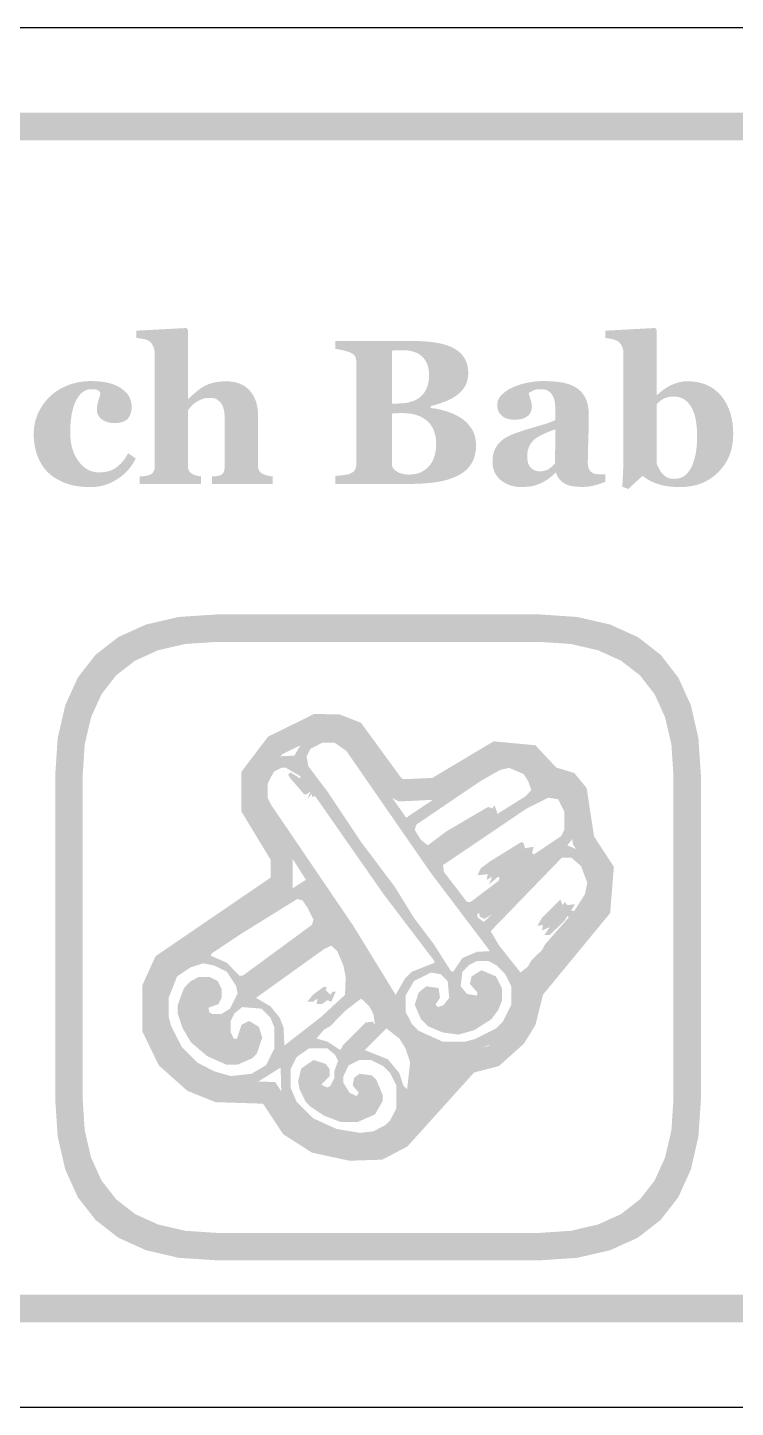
# Model space of a CAD drawing. Header units: millimetres. Extents: x 6 to 594, y 82 to 394.
# Drawn here: x 43.3 to 53.6, y 159.76 to 179.84 of the extents above; entities that cross this region are included whole.
import ezdxf

# ---------------------------------------------------------------- set-up
doc = ezdxf.new("R2010")
doc.units = ezdxf.units.MM
doc.layers.add('CUT', color=1, linetype='Continuous')
doc.layers.add('RASTER', color=7, linetype='Continuous')

msp = doc.modelspace()

# ---------------------------------------------------------------- hatches: boundary and pattern name
at = {"layer": 'RASTER'}
h = msp.add_hatch(color=7, dxfattribs=at)
h.paths.add_polyline_path([(7.2, 176.4), (7.234, 176.916), (7.337, 177.363), (7.509, 177.741), (7.75, 178.05), (8.059, 178.291), (8.438, 178.463), (8.884, 178.566), (9.4, 178.6), (66.6, 178.6), (67.116, 178.566), (67.563, 178.463), (67.941, 178.291), (68.25, 178.05), (68.491, 177.741), (68.663, 177.363), (68.766, 176.916), (68.8, 176.4), (68.8, 163.2), (68.766, 162.684), (68.663, 162.238), (68.491, 161.859), (68.25, 161.55), (67.941, 161.309), (67.563, 161.138), (67.116, 161.034), (66.6, 161), (9.4, 161), (8.884, 161.034), (8.438, 161.138), (8.059, 161.309), (7.75, 161.55), (7.509, 161.859), (7.337, 162.238), (7.234, 162.684), (7.2, 163.2)])
h.paths.add_polyline_path([(7.6, 176.4), (7.6, 163.2), (7.628, 162.778), (7.712, 162.413), (7.853, 162.103), (8.05, 161.85), (8.303, 161.653), (8.612, 161.513), (8.978, 161.428), (9.4, 161.4), (66.6, 161.4), (67.022, 161.428), (67.387, 161.513), (67.697, 161.653), (67.95, 161.85), (68.147, 162.103), (68.288, 162.413), (68.372, 162.778), (68.4, 163.2), (68.4, 176.4), (68.372, 176.822), (68.288, 177.188), (68.147, 177.497), (67.95, 177.75), (67.697, 177.947), (67.387, 178.088), (67.022, 178.172), (66.6, 178.2), (9.4, 178.2), (8.978, 178.172), (8.612, 178.088), (8.303, 177.947), (8.05, 177.75), (7.853, 177.497), (7.712, 177.188), (7.628, 176.822), (7.6, 176.4)])
for points in [[(46.867, 173.2), (45.985, 173.2), (45.985, 173.307), (45.992, 173.308), (46, 173.308), (46.008, 173.309), (46.017, 173.31), (46.025, 173.311), (46.035, 173.312), (46.044, 173.313), (46.054, 173.314), (46.063, 173.315), (46.072, 173.317), (46.08, 173.318), (46.088, 173.32), (46.095, 173.322), (46.102, 173.324), (46.107, 173.326), (46.112, 173.329), (46.12, 173.333), (46.127, 173.338), (46.133, 173.343), (46.138, 173.349), (46.144, 173.355), (46.148, 173.361), (46.152, 173.368), (46.156, 173.376), (46.158, 173.384), (46.161, 173.393), (46.163, 173.403), (46.165, 173.414), (46.166, 173.426), (46.167, 173.438), (46.168, 173.452), (46.168, 173.467), (46.168, 174.152), (46.167, 174.189), (46.164, 174.223), (46.16, 174.255), (46.154, 174.284), (46.146, 174.311), (46.136, 174.336), (46.125, 174.358), (46.112, 174.378), (46.097, 174.395), (46.08, 174.41), (46.063, 174.423), (46.043, 174.434), (46.022, 174.442), (46, 174.448), (45.976, 174.451), (45.951, 174.452), (45.937, 174.452), (45.922, 174.451), (45.908, 174.45), (45.895, 174.448), (45.881, 174.446), (45.868, 174.443), (45.855, 174.439), (45.842, 174.435), (45.829, 174.43), (45.817, 174.425), (45.804, 174.419), (45.792, 174.413), (45.78, 174.407), (45.767, 174.399), (45.755, 174.392), (45.743, 174.384), (45.733, 174.376), (45.723, 174.369), (45.714, 174.361), (45.705, 174.354), (45.697, 174.346), (45.689, 174.339), (45.682, 174.331), (45.675, 174.324), (45.669, 174.316), (45.663, 174.309), (45.657, 174.301), (45.651, 174.295), (45.646, 174.288), (45.641, 174.282), (45.636, 174.275), (45.632, 174.269), (45.632, 173.483), (45.632, 173.47), (45.633, 173.457), (45.634, 173.445), (45.635, 173.434), (45.637, 173.424), (45.639, 173.414), (45.642, 173.405), (45.645, 173.397), (45.649, 173.389), (45.653, 173.382), (45.658, 173.375), (45.664, 173.368), (45.671, 173.362), (45.678, 173.356), (45.686, 173.35), (45.695, 173.345), (45.701, 173.342), (45.707, 173.339), (45.713, 173.336), (45.72, 173.333), (45.728, 173.33), (45.736, 173.327), (45.744, 173.324), (45.753, 173.322), (45.762, 173.319), (45.77, 173.317), (45.779, 173.315), (45.788, 173.313), (45.797, 173.311), (45.805, 173.309), (45.814, 173.308), (45.822, 173.307), (45.822, 173.2), (44.932, 173.2), (44.932, 173.307), (44.941, 173.308), (44.951, 173.308), (44.96, 173.309), (44.969, 173.31), (44.978, 173.311), (44.988, 173.312), (44.997, 173.313), (45.006, 173.314), (45.014, 173.315), (45.023, 173.317), (45.031, 173.318), (45.039, 173.32), (45.047, 173.322), (45.055, 173.324), (45.062, 173.326), (45.069, 173.329), (45.081, 173.334), (45.091, 173.339), (45.1, 173.344), (45.109, 173.35), (45.116, 173.357), (45.123, 173.364), (45.128, 173.371), (45.133, 173.379), (45.137, 173.388), (45.14, 173.397), (45.143, 173.407), (45.146, 173.418), (45.148, 173.429), (45.149, 173.441), (45.15, 173.453), (45.15, 173.467), (45.15, 175.1), (45.15, 175.112), (45.149, 175.124), (45.147, 175.136), (45.144, 175.148), (45.141, 175.161), (45.138, 175.174), (45.133, 175.186), (45.128, 175.2), (45.122, 175.212), (45.116, 175.224), (45.109, 175.235), (45.102, 175.246), (45.094, 175.255), (45.085, 175.264), (45.076, 175.272), (45.066, 175.279), (45.059, 175.283), (45.05, 175.288), (45.041, 175.292), (45.031, 175.296), (45.019, 175.299), (45.008, 175.303), (44.995, 175.306), (44.981, 175.309), (44.968, 175.311), (44.954, 175.314), (44.941, 175.316), (44.929, 175.318), (44.916, 175.319), (44.905, 175.321), (44.893, 175.322), (44.882, 175.323), (44.882, 175.429), (45.61, 175.468), (45.632, 175.444), (45.632, 174.436), (45.638, 174.436), (45.651, 174.449), (45.665, 174.461), (45.678, 174.472), (45.691, 174.484), (45.703, 174.495), (45.715, 174.506), (45.727, 174.516), (45.738, 174.526), (45.75, 174.536), (45.762, 174.547), (45.774, 174.557), (45.788, 174.567), (45.802, 174.577), (45.816, 174.587), (45.831, 174.597), (45.847, 174.608), (45.861, 174.616), (45.876, 174.625), (45.892, 174.633), (45.91, 174.64), (45.928, 174.648), (45.947, 174.655), (45.967, 174.661), (45.989, 174.668), (46.011, 174.674), (46.033, 174.679), (46.056, 174.683), (46.079, 174.686), (46.103, 174.689), (46.127, 174.691), (46.152, 174.692), (46.177, 174.693), (46.234, 174.691), (46.288, 174.684), (46.338, 174.674), (46.385, 174.659), (46.427, 174.639), (46.466, 174.616), (46.502, 174.588), (46.533, 174.556), (46.561, 174.521), (46.586, 174.483), (46.606, 174.442), (46.623, 174.399), (46.636, 174.352), (46.645, 174.303), (46.651, 174.252), (46.653, 174.198), (46.653, 173.48), (46.653, 173.467), (46.654, 173.454), (46.655, 173.442), (46.657, 173.431), (46.659, 173.421), (46.662, 173.411), (46.665, 173.402), (46.669, 173.393), (46.673, 173.386), (46.679, 173.378), (46.685, 173.371), (46.692, 173.364), (46.7, 173.358), (46.709, 173.352), (46.718, 173.347), (46.729, 173.342), (46.736, 173.339), (46.743, 173.336), (46.75, 173.334), (46.757, 173.331), (46.764, 173.329), (46.772, 173.326), (46.78, 173.324), (46.788, 173.322), (46.796, 173.319), (46.805, 173.317), (46.814, 173.315), (46.823, 173.314), (46.834, 173.312), (46.844, 173.31), (46.855, 173.308), (46.867, 173.307)], [(44.205, 173.153), (44.155, 173.154), (44.106, 173.157), (44.059, 173.161), (44.013, 173.168), (43.969, 173.176), (43.926, 173.186), (43.885, 173.199), (43.845, 173.212), (43.807, 173.228), (43.771, 173.245), (43.736, 173.263), (43.703, 173.283), (43.672, 173.303), (43.642, 173.326), (43.615, 173.349), (43.588, 173.374), (43.564, 173.401), (43.541, 173.429), (43.52, 173.458), (43.5, 173.488), (43.482, 173.519), (43.466, 173.552), (43.451, 173.585), (43.438, 173.62), (43.426, 173.656), (43.416, 173.693), (43.407, 173.73), (43.4, 173.769), (43.395, 173.808), (43.391, 173.848), (43.388, 173.888), (43.388, 173.929), (43.389, 173.967), (43.391, 174.005), (43.396, 174.042), (43.403, 174.078), (43.411, 174.114), (43.422, 174.15), (43.434, 174.185), (43.448, 174.22), (43.464, 174.253), (43.482, 174.286), (43.5, 174.318), (43.52, 174.349), (43.541, 174.378), (43.564, 174.407), (43.588, 174.435), (43.613, 174.461), (43.641, 174.487), (43.67, 174.512), (43.701, 174.535), (43.733, 174.557), (43.767, 174.578), (43.803, 174.597), (43.84, 174.615), (43.879, 174.632), (43.919, 174.647), (43.961, 174.66), (44.003, 174.671), (44.046, 174.68), (44.091, 174.687), (44.136, 174.692), (44.183, 174.695), (44.23, 174.696), (44.296, 174.694), (44.358, 174.689), (44.416, 174.681), (44.471, 174.67), (44.523, 174.656), (44.571, 174.638), (44.615, 174.618), (44.656, 174.594), (44.693, 174.567), (44.725, 174.538), (44.752, 174.507), (44.774, 174.474), (44.791, 174.439), (44.803, 174.401), (44.811, 174.361), (44.813, 174.319), (44.812, 174.293), (44.81, 174.269), (44.805, 174.246), (44.799, 174.224), (44.791, 174.203), (44.782, 174.184), (44.77, 174.166), (44.757, 174.149), (44.742, 174.134), (44.724, 174.121), (44.704, 174.11), (44.682, 174.101), (44.656, 174.094), (44.629, 174.089), (44.598, 174.086), (44.565, 174.085), (44.539, 174.086), (44.513, 174.088), (44.488, 174.092), (44.465, 174.098), (44.442, 174.105), (44.421, 174.114), (44.401, 174.125), (44.382, 174.138), (44.364, 174.151), (44.349, 174.166), (44.337, 174.182), (44.326, 174.198), (44.318, 174.216), (44.312, 174.235), (44.309, 174.254), (44.308, 174.275), (44.308, 174.293), (44.309, 174.311), (44.311, 174.329), (44.313, 174.347), (44.317, 174.364), (44.321, 174.382), (44.326, 174.4), (44.331, 174.417), (44.337, 174.434), (44.342, 174.45), (44.346, 174.465), (44.35, 174.479), (44.353, 174.492), (44.355, 174.504), (44.357, 174.515), (44.359, 174.524), (44.355, 174.531), (44.35, 174.537), (44.346, 174.542), (44.341, 174.547), (44.335, 174.552), (44.33, 174.557), (44.324, 174.561), (44.318, 174.565), (44.311, 174.568), (44.304, 174.571), (44.295, 174.573), (44.286, 174.575), (44.276, 174.576), (44.265, 174.578), (44.253, 174.578), (44.24, 174.578), (44.224, 174.578), (44.208, 174.576), (44.192, 174.574), (44.177, 174.571), (44.162, 174.566), (44.148, 174.561), (44.134, 174.555), (44.12, 174.548), (44.107, 174.539), (44.093, 174.529), (44.08, 174.518), (44.068, 174.505), (44.055, 174.491), (44.043, 174.475), (44.031, 174.458), (44.019, 174.439), (44.008, 174.42), (43.997, 174.4), (43.988, 174.377), (43.978, 174.354), (43.969, 174.328), (43.961, 174.301), (43.954, 174.273), (43.947, 174.243), (43.94, 174.211), (43.935, 174.178), (43.93, 174.144), (43.926, 174.107), (43.923, 174.07), (43.921, 174.03), (43.92, 173.99), (43.919, 173.947), (43.921, 173.883), (43.927, 173.823), (43.937, 173.766), (43.95, 173.712), (43.967, 173.661), (43.988, 173.613), (44.013, 173.568), (44.042, 173.527), (44.073, 173.489), (44.106, 173.457), (44.14, 173.429), (44.176, 173.407), (44.213, 173.389), (44.252, 173.377), (44.292, 173.369), (44.334, 173.367), (44.374, 173.368), (44.411, 173.372), (44.447, 173.377), (44.48, 173.385), (44.511, 173.395), (44.54, 173.408), (44.568, 173.423), (44.593, 173.44), (44.616, 173.459), (44.639, 173.48), (44.662, 173.502), (44.683, 173.527), (44.704, 173.554), (44.725, 173.582), (44.744, 173.613), (44.763, 173.645), (44.873, 173.569), (44.861, 173.547), (44.849, 173.525), (44.837, 173.504), (44.823, 173.484), (44.809, 173.463), (44.795, 173.444), (44.78, 173.425), (44.765, 173.406), (44.749, 173.388), (44.732, 173.37), (44.714, 173.353), (44.695, 173.336), (44.676, 173.32), (44.656, 173.304), (44.635, 173.289), (44.614, 173.275), (44.591, 173.26), (44.567, 173.247), (44.544, 173.234), (44.521, 173.222), (44.497, 173.211), (44.474, 173.201), (44.45, 173.192), (44.426, 173.184), (44.402, 173.177), (44.377, 173.17), (44.351, 173.165), (44.323, 173.161), (44.295, 173.157), (44.266, 173.155), (44.236, 173.154), (44.205, 173.153)]]:
    msp.add_hatch(color=7, dxfattribs=at).paths.add_polyline_path(points)
h = msp.add_hatch(color=7, dxfattribs=at)
h.paths.add_polyline_path([(53.57, 173.916), (53.566, 173.836), (53.556, 173.759), (53.539, 173.685), (53.515, 173.615), (53.485, 173.548), (53.447, 173.485), (53.403, 173.426), (53.352, 173.37), (53.296, 173.319), (53.236, 173.275), (53.173, 173.238), (53.106, 173.207), (53.035, 173.184), (52.96, 173.167), (52.882, 173.157), (52.801, 173.153), (52.769, 173.153), (52.739, 173.154), (52.709, 173.156), (52.681, 173.158), (52.654, 173.16), (52.628, 173.163), (52.603, 173.167), (52.579, 173.171), (52.556, 173.176), (52.534, 173.181), (52.513, 173.186), (52.493, 173.192), (52.474, 173.197), (52.455, 173.203), (52.438, 173.21), (52.421, 173.216), (52.405, 173.223), (52.389, 173.23), (52.375, 173.237), (52.361, 173.244), (52.348, 173.251), (52.336, 173.257), (52.324, 173.264), (52.314, 173.271), (52.304, 173.278), (52.295, 173.284), (52.286, 173.29), (52.278, 173.296), (52.27, 173.301), (52.263, 173.306), (52.256, 173.311), (52.25, 173.316), (52.041, 173.125), (51.954, 173.159), (51.956, 173.186), (51.958, 173.214), (51.959, 173.242), (51.961, 173.27), (51.962, 173.3), (51.964, 173.33), (51.965, 173.36), (51.967, 173.391), (51.968, 173.424), (51.969, 173.459), (51.97, 173.497), (51.97, 173.538), (51.971, 173.582), (51.971, 173.628), (51.972, 173.677), (51.972, 173.729), (51.972, 175.1), (51.971, 175.114), (51.97, 175.127), (51.968, 175.141), (51.966, 175.154), (51.963, 175.166), (51.959, 175.179), (51.954, 175.191), (51.949, 175.203), (51.943, 175.215), (51.937, 175.226), (51.93, 175.236), (51.922, 175.245), (51.915, 175.254), (51.906, 175.262), (51.897, 175.269), (51.888, 175.276), (51.881, 175.28), (51.873, 175.284), (51.864, 175.288), (51.854, 175.292), (51.843, 175.296), (51.832, 175.3), (51.82, 175.303), (51.807, 175.306), (51.794, 175.31), (51.781, 175.312), (51.768, 175.315), (51.755, 175.317), (51.743, 175.319), (51.731, 175.32), (51.719, 175.322), (51.708, 175.323), (51.708, 175.429), (52.432, 175.468), (52.454, 175.444), (52.454, 174.492), (52.462, 174.492), (52.489, 174.517), (52.516, 174.541), (52.543, 174.562), (52.571, 174.582), (52.598, 174.6), (52.626, 174.617), (52.654, 174.631), (52.682, 174.644), (52.71, 174.656), (52.739, 174.665), (52.767, 174.674), (52.795, 174.681), (52.823, 174.686), (52.851, 174.69), (52.88, 174.692), (52.908, 174.693), (52.983, 174.689), (53.053, 174.68), (53.12, 174.663), (53.183, 174.64), (53.241, 174.611), (53.296, 174.575), (53.346, 174.532), (53.393, 174.483), (53.434, 174.429), (53.47, 174.369), (53.501, 174.305), (53.526, 174.237), (53.545, 174.164), (53.559, 174.086), (53.567, 174.003), (53.57, 173.916)])
h.paths.add_polyline_path([(53.044, 173.899), (53.044, 173.926), (53.043, 173.954), (53.042, 173.981), (53.04, 174.008), (53.037, 174.035), (53.034, 174.061), (53.031, 174.087), (53.027, 174.113), (53.023, 174.139), (53.017, 174.163), (53.011, 174.187), (53.005, 174.211), (52.997, 174.233), (52.989, 174.255), (52.98, 174.276), (52.971, 174.296), (52.96, 174.315), (52.949, 174.333), (52.938, 174.351), (52.925, 174.367), (52.912, 174.382), (52.897, 174.397), (52.882, 174.41), (52.867, 174.422), (52.85, 174.434), (52.833, 174.443), (52.814, 174.451), (52.795, 174.458), (52.774, 174.463), (52.753, 174.467), (52.73, 174.469), (52.707, 174.47), (52.685, 174.47), (52.664, 174.468), (52.644, 174.466), (52.625, 174.463), (52.607, 174.459), (52.59, 174.454), (52.574, 174.448), (52.559, 174.441), (52.545, 174.433), (52.531, 174.424), (52.517, 174.415), (52.503, 174.404), (52.49, 174.393), (52.478, 174.381), (52.466, 174.368), (52.454, 174.354), (52.454, 173.502), (52.456, 173.494), (52.459, 173.486), (52.462, 173.477), (52.466, 173.468), (52.471, 173.458), (52.475, 173.448), (52.481, 173.436), (52.487, 173.425), (52.493, 173.413), (52.499, 173.402), (52.505, 173.392), (52.511, 173.383), (52.517, 173.374), (52.523, 173.365), (52.529, 173.358), (52.536, 173.351), (52.545, 173.342), (52.553, 173.333), (52.563, 173.325), (52.572, 173.317), (52.581, 173.31), (52.591, 173.304), (52.601, 173.298), (52.61, 173.293), (52.621, 173.288), (52.632, 173.284), (52.645, 173.281), (52.658, 173.278), (52.672, 173.276), (52.688, 173.274), (52.704, 173.274), (52.722, 173.273), (52.758, 173.276), (52.792, 173.283), (52.825, 173.296), (52.855, 173.314), (52.884, 173.337), (52.91, 173.365), (52.935, 173.398), (52.958, 173.437), (52.978, 173.48), (52.995, 173.527), (53.01, 173.578), (53.022, 173.634), (53.032, 173.694), (53.039, 173.758), (53.043, 173.826), (53.044, 173.899)])
h = msp.add_hatch(color=7, dxfattribs=at)
h.paths.add_polyline_path([(49.615, 174.154), (49.638, 174.137), (49.659, 174.119), (49.68, 174.101), (49.7, 174.081), (49.718, 174.06), (49.736, 174.038), (49.752, 174.016), (49.767, 173.992), (49.781, 173.967), (49.793, 173.941), (49.803, 173.914), (49.811, 173.886), (49.817, 173.857), (49.822, 173.826), (49.825, 173.795), (49.826, 173.763), (49.825, 173.724), (49.822, 173.686), (49.816, 173.651), (49.809, 173.617), (49.8, 173.584), (49.788, 173.553), (49.775, 173.523), (49.759, 173.495), (49.741, 173.469), (49.722, 173.443), (49.701, 173.42), (49.678, 173.398), (49.653, 173.377), (49.627, 173.357), (49.598, 173.34), (49.568, 173.323), (49.534, 173.307), (49.499, 173.292), (49.463, 173.278), (49.426, 173.266), (49.387, 173.254), (49.347, 173.244), (49.306, 173.235), (49.264, 173.228), (49.22, 173.221), (49.174, 173.216), (49.126, 173.211), (49.077, 173.207), (49.025, 173.204), (48.972, 173.202), (48.916, 173.2), (48.859, 173.2), (47.779, 173.2), (47.779, 173.314), (47.791, 173.315), (47.803, 173.317), (47.817, 173.318), (47.831, 173.32), (47.845, 173.321), (47.861, 173.323), (47.877, 173.325), (47.894, 173.327), (47.91, 173.33), (47.925, 173.332), (47.939, 173.334), (47.952, 173.337), (47.964, 173.34), (47.974, 173.342), (47.983, 173.345), (47.99, 173.348), (48.003, 173.354), (48.015, 173.36), (48.026, 173.366), (48.036, 173.373), (48.045, 173.381), (48.052, 173.389), (48.059, 173.397), (48.064, 173.406), (48.069, 173.415), (48.073, 173.425), (48.076, 173.436), (48.079, 173.447), (48.081, 173.459), (48.083, 173.472), (48.084, 173.485), (48.084, 173.499), (48.084, 174.964), (48.084, 174.977), (48.083, 174.989), (48.082, 175.001), (48.08, 175.012), (48.078, 175.023), (48.075, 175.033), (48.072, 175.042), (48.068, 175.052), (48.063, 175.06), (48.057, 175.069), (48.049, 175.077), (48.04, 175.085), (48.03, 175.092), (48.018, 175.099), (48.005, 175.106), (47.99, 175.113), (47.979, 175.118), (47.967, 175.122), (47.954, 175.126), (47.941, 175.13), (47.928, 175.134), (47.914, 175.138), (47.9, 175.141), (47.885, 175.145), (47.87, 175.148), (47.856, 175.15), (47.842, 175.153), (47.828, 175.156), (47.815, 175.158), (47.803, 175.16), (47.791, 175.162), (47.779, 175.164), (47.779, 175.279), (48.909, 175.279), (49.012, 175.277), (49.107, 175.271), (49.195, 175.262), (49.276, 175.249), (49.349, 175.233), (49.415, 175.213), (49.473, 175.189), (49.524, 175.161), (49.568, 175.13), (49.607, 175.096), (49.639, 175.058), (49.666, 175.016), (49.686, 174.971), (49.701, 174.923), (49.71, 174.871), (49.713, 174.816), (49.712, 174.79), (49.71, 174.765), (49.707, 174.74), (49.702, 174.717), (49.696, 174.694), (49.689, 174.672), (49.68, 174.651), (49.67, 174.63), (49.659, 174.611), (49.647, 174.592), (49.633, 174.574), (49.619, 174.556), (49.603, 174.539), (49.586, 174.523), (49.568, 174.507), (49.549, 174.492), (49.53, 174.479), (49.511, 174.466), (49.491, 174.453), (49.47, 174.441), (49.448, 174.43), (49.426, 174.419), (49.402, 174.408), (49.377, 174.398), (49.352, 174.389), (49.327, 174.379), (49.301, 174.37), (49.274, 174.362), (49.247, 174.354), (49.22, 174.346), (49.192, 174.339), (49.164, 174.332), (49.164, 174.304), (49.192, 174.301), (49.221, 174.297), (49.251, 174.292), (49.28, 174.286), (49.31, 174.279), (49.34, 174.272), (49.37, 174.263), (49.401, 174.254), (49.431, 174.244), (49.46, 174.233), (49.489, 174.222), (49.516, 174.209), (49.542, 174.197), (49.567, 174.183), (49.592, 174.169), (49.615, 174.154)])
h.paths.add_polyline_path([(49.143, 174.779), (49.142, 174.821), (49.137, 174.861), (49.129, 174.898), (49.119, 174.933), (49.105, 174.965), (49.088, 174.996), (49.068, 175.023), (49.046, 175.049), (49.02, 175.071), (48.991, 175.091), (48.959, 175.108), (48.924, 175.121), (48.886, 175.132), (48.845, 175.139), (48.801, 175.144), (48.753, 175.145), (48.746, 175.145), (48.738, 175.145), (48.73, 175.145), (48.721, 175.145), (48.712, 175.144), (48.702, 175.144), (48.692, 175.144), (48.681, 175.143), (48.67, 175.143), (48.659, 175.142), (48.649, 175.142), (48.639, 175.141), (48.63, 175.141), (48.621, 175.14), (48.612, 175.14), (48.604, 175.139), (48.604, 174.369), (48.68, 174.369), (48.738, 174.371), (48.791, 174.376), (48.841, 174.384), (48.886, 174.397), (48.928, 174.412), (48.966, 174.431), (49, 174.454), (49.03, 174.48), (49.057, 174.508), (49.08, 174.54), (49.099, 174.574), (49.115, 174.61), (49.127, 174.648), (49.136, 174.69), (49.141, 174.733), (49.143, 174.779)])
h.paths.add_polyline_path([(49.246, 173.782), (49.244, 173.834), (49.238, 173.884), (49.227, 173.93), (49.213, 173.973), (49.195, 174.013), (49.173, 174.05), (49.147, 174.084), (49.117, 174.114), (49.083, 174.141), (49.045, 174.165), (49.004, 174.185), (48.96, 174.201), (48.912, 174.214), (48.86, 174.223), (48.805, 174.228), (48.746, 174.23), (48.739, 174.23), (48.731, 174.23), (48.723, 174.229), (48.714, 174.229), (48.704, 174.229), (48.694, 174.229), (48.683, 174.228), (48.672, 174.228), (48.661, 174.227), (48.651, 174.227), (48.641, 174.226), (48.632, 174.226), (48.624, 174.225), (48.617, 174.225), (48.61, 174.224), (48.604, 174.224), (48.604, 173.464), (48.608, 173.45), (48.614, 173.438), (48.622, 173.425), (48.631, 173.414), (48.642, 173.403), (48.655, 173.392), (48.67, 173.382), (48.686, 173.372), (48.704, 173.363), (48.722, 173.356), (48.742, 173.349), (48.762, 173.344), (48.784, 173.34), (48.806, 173.337), (48.829, 173.335), (48.853, 173.335), (48.896, 173.337), (48.936, 173.342), (48.975, 173.351), (49.011, 173.364), (49.045, 173.381), (49.078, 173.401), (49.108, 173.424), (49.136, 173.452), (49.162, 173.483), (49.184, 173.516), (49.203, 173.553), (49.218, 173.593), (49.23, 173.636), (49.239, 173.681), (49.244, 173.73), (49.246, 173.782)])
h = msp.add_hatch(color=7, dxfattribs=at)
h.paths.add_polyline_path([(51.709, 173.231), (51.693, 173.224), (51.676, 173.217), (51.658, 173.211), (51.639, 173.204), (51.62, 173.198), (51.6, 173.191), (51.579, 173.185), (51.557, 173.179), (51.535, 173.174), (51.513, 173.169), (51.49, 173.165), (51.467, 173.162), (51.443, 173.159), (51.42, 173.158), (51.395, 173.156), (51.371, 173.156), (51.328, 173.157), (51.287, 173.159), (51.249, 173.164), (51.215, 173.169), (51.183, 173.177), (51.154, 173.186), (51.129, 173.197), (51.106, 173.21), (51.086, 173.224), (51.067, 173.239), (51.05, 173.256), (51.035, 173.275), (51.021, 173.294), (51.009, 173.316), (50.999, 173.338), (50.99, 173.363), (50.981, 173.363), (50.969, 173.35), (50.957, 173.339), (50.945, 173.327), (50.933, 173.316), (50.921, 173.306), (50.909, 173.296), (50.897, 173.287), (50.885, 173.278), (50.874, 173.269), (50.862, 173.261), (50.85, 173.253), (50.838, 173.245), (50.825, 173.238), (50.813, 173.231), (50.8, 173.224), (50.787, 173.218), (50.769, 173.21), (50.753, 173.203), (50.736, 173.196), (50.719, 173.19), (50.703, 173.184), (50.686, 173.179), (50.67, 173.174), (50.654, 173.17), (50.637, 173.166), (50.619, 173.163), (50.599, 173.161), (50.578, 173.158), (50.555, 173.157), (50.53, 173.156), (50.504, 173.155), (50.476, 173.155), (50.434, 173.156), (50.394, 173.161), (50.356, 173.169), (50.319, 173.18), (50.283, 173.194), (50.249, 173.211), (50.217, 173.231), (50.186, 173.255), (50.158, 173.281), (50.133, 173.309), (50.113, 173.339), (50.096, 173.372), (50.083, 173.406), (50.073, 173.442), (50.068, 173.48), (50.066, 173.521), (50.066, 173.544), (50.068, 173.567), (50.07, 173.588), (50.073, 173.609), (50.076, 173.629), (50.081, 173.648), (50.086, 173.666), (50.092, 173.683), (50.099, 173.699), (50.107, 173.715), (50.115, 173.73), (50.124, 173.745), (50.134, 173.76), (50.144, 173.774), (50.155, 173.788), (50.167, 173.801), (50.178, 173.812), (50.19, 173.823), (50.202, 173.833), (50.214, 173.843), (50.227, 173.853), (50.241, 173.862), (50.255, 173.87), (50.269, 173.878), (50.283, 173.886), (50.298, 173.893), (50.314, 173.901), (50.329, 173.908), (50.345, 173.915), (50.362, 173.922), (50.378, 173.929), (50.396, 173.935), (50.429, 173.947), (50.465, 173.96), (50.502, 173.972), (50.541, 173.985), (50.581, 173.997), (50.623, 174.01), (50.667, 174.023), (50.712, 174.036), (50.757, 174.049), (50.798, 174.061), (50.836, 174.073), (50.872, 174.085), (50.904, 174.096), (50.933, 174.108), (50.959, 174.118), (50.981, 174.129), (50.981, 174.269), (50.981, 174.279), (50.981, 174.289), (50.981, 174.3), (50.98, 174.312), (50.979, 174.324), (50.978, 174.337), (50.977, 174.351), (50.976, 174.366), (50.974, 174.381), (50.972, 174.395), (50.969, 174.408), (50.966, 174.421), (50.963, 174.434), (50.959, 174.445), (50.955, 174.457), (50.951, 174.467), (50.945, 174.479), (50.939, 174.49), (50.932, 174.5), (50.924, 174.51), (50.916, 174.52), (50.907, 174.529), (50.897, 174.538), (50.886, 174.546), (50.875, 174.554), (50.863, 174.56), (50.849, 174.566), (50.835, 174.57), (50.82, 174.574), (50.805, 174.576), (50.788, 174.578), (50.771, 174.578), (50.755, 174.578), (50.74, 174.577), (50.725, 174.576), (50.711, 174.574), (50.698, 174.571), (50.686, 174.568), (50.674, 174.564), (50.663, 174.56), (50.652, 174.556), (50.642, 174.551), (50.633, 174.546), (50.624, 174.542), (50.615, 174.537), (50.607, 174.532), (50.6, 174.528), (50.593, 174.523), (50.595, 174.515), (50.596, 174.506), (50.599, 174.496), (50.602, 174.486), (50.605, 174.474), (50.609, 174.462), (50.613, 174.448), (50.618, 174.433), (50.623, 174.418), (50.627, 174.404), (50.631, 174.389), (50.634, 174.374), (50.636, 174.36), (50.637, 174.346), (50.638, 174.332), (50.639, 174.318), (50.638, 174.311), (50.638, 174.304), (50.637, 174.297), (50.635, 174.29), (50.634, 174.282), (50.631, 174.273), (50.629, 174.265), (50.625, 174.255), (50.622, 174.246), (50.618, 174.238), (50.614, 174.23), (50.609, 174.222), (50.604, 174.215), (50.599, 174.208), (50.593, 174.202), (50.587, 174.196), (50.579, 174.189), (50.57, 174.182), (50.561, 174.176), (50.552, 174.17), (50.542, 174.165), (50.532, 174.16), (50.522, 174.155), (50.512, 174.151), (50.501, 174.147), (50.488, 174.144), (50.474, 174.141), (50.459, 174.139), (50.442, 174.137), (50.424, 174.136), (50.405, 174.135), (50.384, 174.135), (50.354, 174.135), (50.326, 174.138), (50.3, 174.143), (50.276, 174.149), (50.253, 174.158), (50.233, 174.168), (50.214, 174.18), (50.198, 174.194), (50.183, 174.209), (50.17, 174.226), (50.159, 174.243), (50.151, 174.262), (50.144, 174.282), (50.139, 174.303), (50.136, 174.325), (50.135, 174.348), (50.136, 174.369), (50.139, 174.388), (50.144, 174.408), (50.151, 174.426), (50.16, 174.444), (50.171, 174.462), (50.185, 174.479), (50.2, 174.496), (50.217, 174.512), (50.234, 174.527), (50.253, 174.541), (50.272, 174.555), (50.293, 174.568), (50.314, 174.581), (50.336, 174.592), (50.359, 174.603), (50.382, 174.614), (50.407, 174.624), (50.432, 174.633), (50.458, 174.642), (50.485, 174.651), (50.513, 174.658), (50.542, 174.665), (50.571, 174.671), (50.601, 174.677), (50.63, 174.682), (50.659, 174.686), (50.687, 174.69), (50.715, 174.692), (50.742, 174.694), (50.768, 174.695), (50.794, 174.696), (50.829, 174.695), (50.864, 174.695), (50.897, 174.693), (50.93, 174.691), (50.962, 174.689), (50.994, 174.686), (51.025, 174.683), (51.055, 174.679), (51.084, 174.674), (51.113, 174.668), (51.14, 174.661), (51.167, 174.653), (51.194, 174.644), (51.219, 174.633), (51.244, 174.622), (51.269, 174.609), (51.291, 174.596), (51.312, 174.581), (51.331, 174.564), (51.35, 174.546), (51.367, 174.527), (51.384, 174.506), (51.399, 174.484), (51.413, 174.46), (51.425, 174.435), (51.436, 174.408), (51.445, 174.379), (51.453, 174.348), (51.459, 174.316), (51.463, 174.281), (51.465, 174.245), (51.466, 174.206), (51.466, 174.164), (51.466, 174.12), (51.465, 174.074), (51.465, 174.025), (51.464, 173.975), (51.463, 173.923), (51.461, 173.87), (51.46, 173.814), (51.458, 173.759), (51.457, 173.71), (51.456, 173.665), (51.455, 173.626), (51.454, 173.591), (51.454, 173.561), (51.453, 173.535), (51.453, 173.515), (51.453, 173.499), (51.454, 173.484), (51.456, 173.469), (51.458, 173.456), (51.461, 173.443), (51.464, 173.432), (51.468, 173.421), (51.473, 173.411), (51.478, 173.402), (51.484, 173.393), (51.491, 173.385), (51.498, 173.378), (51.506, 173.371), (51.515, 173.365), (51.524, 173.359), (51.534, 173.354), (51.54, 173.351), (51.548, 173.349), (51.556, 173.346), (51.566, 173.344), (51.576, 173.343), (51.587, 173.342), (51.599, 173.341), (51.612, 173.34), (51.625, 173.339), (51.638, 173.339), (51.651, 173.339), (51.663, 173.338), (51.675, 173.338), (51.687, 173.338), (51.698, 173.338), (51.709, 173.338)])
h.paths.add_polyline_path([(50.981, 173.994), (50.961, 173.987), (50.941, 173.98), (50.92, 173.972), (50.9, 173.964), (50.879, 173.956), (50.859, 173.948), (50.839, 173.939), (50.819, 173.93), (50.799, 173.921), (50.78, 173.912), (50.763, 173.903), (50.746, 173.893), (50.73, 173.884), (50.714, 173.874), (50.7, 173.865), (50.687, 173.855), (50.674, 173.844), (50.661, 173.833), (50.65, 173.821), (50.639, 173.808), (50.628, 173.795), (50.619, 173.78), (50.61, 173.766), (50.602, 173.75), (50.595, 173.734), (50.589, 173.717), (50.583, 173.699), (50.579, 173.681), (50.576, 173.662), (50.573, 173.642), (50.572, 173.621), (50.571, 173.6), (50.572, 173.572), (50.575, 173.547), (50.579, 173.523), (50.584, 173.501), (50.592, 173.482), (50.601, 173.464), (50.611, 173.448), (50.623, 173.434), (50.637, 173.422), (50.651, 173.412), (50.666, 173.403), (50.681, 173.396), (50.698, 173.39), (50.715, 173.386), (50.733, 173.384), (50.751, 173.383), (50.771, 173.384), (50.79, 173.385), (50.808, 173.388), (50.825, 173.391), (50.841, 173.396), (50.856, 173.402), (50.871, 173.408), (50.884, 173.416), (50.897, 173.425), (50.909, 173.434), (50.921, 173.443), (50.933, 173.453), (50.944, 173.463), (50.955, 173.474), (50.966, 173.486), (50.976, 173.497)])
h = msp.add_hatch(color=7, dxfattribs=at)
h.paths.add_polyline_path([(43.7, 168.95), (43.737, 169.501), (43.847, 169.978), (44.03, 170.382), (44.288, 170.713), (44.618, 170.97), (45.022, 171.153), (45.499, 171.263), (46.05, 171.3), (50.75, 171.3), (51.301, 171.263), (51.778, 171.153), (52.182, 170.97), (52.513, 170.713), (52.77, 170.382), (52.953, 169.978), (53.063, 169.501), (53.1, 168.95), (53.1, 164.25), (53.063, 163.699), (52.953, 163.222), (52.77, 162.818), (52.513, 162.488), (52.182, 162.23), (51.778, 162.047), (51.301, 161.937), (50.75, 161.9), (46.05, 161.9), (45.499, 161.937), (45.022, 162.047), (44.618, 162.23), (44.288, 162.488), (44.03, 162.818), (43.847, 163.222), (43.737, 163.699), (43.7, 164.25)])
h.paths.add_polyline_path([(44.1, 168.95), (44.1, 164.25), (44.13, 163.793), (44.222, 163.397), (44.374, 163.062), (44.588, 162.788), (44.862, 162.574), (45.197, 162.422), (45.593, 162.33), (46.05, 162.3), (50.75, 162.3), (51.207, 162.33), (51.603, 162.422), (51.938, 162.574), (52.213, 162.788), (52.426, 163.062), (52.578, 163.397), (52.67, 163.793), (52.7, 164.25), (52.7, 168.95), (52.67, 169.407), (52.578, 169.803), (52.426, 170.138), (52.213, 170.413), (51.938, 170.626), (51.603, 170.778), (51.207, 170.87), (50.75, 170.9), (46.05, 170.9), (45.593, 170.87), (45.197, 170.778), (44.862, 170.626), (44.587, 170.413), (44.374, 170.138), (44.222, 169.803), (44.13, 169.407), (44.1, 168.95)])
h = msp.add_hatch(color=7, dxfattribs=at)
h.paths.add_polyline_path([(47.472, 169.852), (47.841, 169.844), (48.152, 169.723), (48.736, 168.922), (48.775, 168.902), (49.191, 168.921), (50.082, 169.453), (50.69, 169.396), (50.993, 169.072), (51.256, 168.993), (51.436, 168.774), (51.544, 168.069), (51.833, 167.627), (51.778, 166.953), (50.801, 165.767), (50.69, 165.323), (50.524, 165.054), (50.16, 164.728), (49.797, 164.633), (48.826, 163.556), (48.46, 163.365), (47.982, 163.35), (47.439, 163.467), (47.018, 163.736), (46.726, 164.18), (46.035, 164.202), (45.624, 164.367), (45.208, 164.738), (44.971, 165.228), (44.971, 165.909), (45.161, 166.326), (46.839, 167.472), (46.839, 167.725), (46.41, 168.434), (46.41, 169.008), (46.797, 169.52)])
h.paths.add_polyline_path([(47.543, 169.53), (47.006, 169.266), (46.73, 168.901), (46.73, 168.524), (47.159, 167.814), (47.159, 167.303), (45.415, 166.112), (45.291, 165.839), (45.291, 165.302), (45.468, 164.935), (45.795, 164.643), (46.101, 164.52), (46.903, 164.495), (47.248, 163.969), (47.563, 163.768), (48.011, 163.671), (48.377, 163.683), (48.627, 163.813), (49.624, 164.919), (50.004, 165.018), (50.276, 165.262), (50.392, 165.448), (50.508, 165.915), (51.467, 167.079), (51.505, 167.543), (51.238, 167.952), (51.133, 168.639), (51.071, 168.715), (50.819, 168.79), (50.539, 169.089), (50.156, 169.125), (49.286, 168.606), (48.704, 168.578), (48.522, 168.672), (47.948, 169.458), (47.777, 169.525), (47.543, 169.53)])
h = msp.add_hatch(color=7, dxfattribs=at)
h.paths.add_polyline_path([(47.538, 169.594), (47.762, 169.604), (48.006, 169.48), (48.81, 168.342), (49.861, 169.045), (50.173, 169.202), (50.44, 169.202), (50.618, 169.112), (50.685, 169.045), (50.799, 168.824), (51.01, 168.8), (51.154, 168.71), (51.277, 168.466), (51.277, 168.164), (51.22, 168.02), (51.154, 167.94), (51.388, 167.839), (51.488, 167.739), (51.612, 167.428), (51.579, 167.193), (51.421, 166.915), (50.531, 165.864), (50.507, 165.62), (50.44, 165.419), (50.35, 165.275), (50.116, 165.074), (49.66, 164.893), (49.513, 164.706), (49.326, 164.525), (49.279, 164.438), (49.024, 164.19), (48.977, 164.103), (48.609, 163.735), (48.365, 163.611), (47.896, 163.611), (47.561, 163.711), (47.283, 163.869), (47.149, 164.003), (47.025, 164.214), (46.992, 164.314), (46.982, 164.706), (46.624, 164.481), (46.389, 164.415), (46.122, 164.448), (45.743, 164.605), (45.643, 164.672), (45.375, 164.974), (45.218, 165.318), (45.218, 165.486), (45.184, 165.553), (45.251, 165.921), (45.408, 166.199), (47.35, 167.438), (46.969, 168.04), (46.781, 168.288), (46.657, 168.533), (46.624, 168.767), (46.734, 169.058), (46.815, 169.145), (46.992, 169.236), (47.183, 169.246), (47.317, 169.48)])
h.paths.add_polyline_path([(47.595, 169.436), (47.417, 169.346), (47.36, 169.236), (47.384, 169.092), (47.672, 168.71), (48.154, 167.987), (48.643, 167.337), (48.924, 166.882), (49.212, 166.5), (49.459, 166.112), (49.493, 166.099), (49.627, 166.299), (49.838, 166.39), (50.029, 166.4), (49.158, 167.552), (47.939, 169.313), (47.762, 169.436)])
h.paths.add_polyline_path([(46.992, 169.068), (46.882, 169.011), (46.791, 168.834), (46.791, 168.633), (46.848, 168.522), (48.04, 166.768), (48.656, 165.764), (48.79, 165.998), (48.89, 166.099), (49.225, 166.232), (49.212, 166.266), (48.489, 167.217), (47.484, 168.656), (47.437, 168.643), (47.437, 168.69), (47.37, 168.61), (47.417, 168.723), (47.35, 168.676), (47.317, 168.69), (47.116, 168.924), (47.092, 168.968), (47.126, 169.001), (47.27, 168.911), (47.27, 168.944), (47.059, 169.068)])
h.paths.add_polyline_path([(50.306, 169.068), (50.173, 169.035), (49.895, 168.877), (48.957, 168.241), (48.934, 168.164), (49.024, 168.02), (49.125, 167.94), (49.392, 168.141), (49.962, 168.476), (50.005, 168.499), (50.062, 168.476), (50.096, 168.522), (50.139, 168.399), (50.551, 168.656), (50.631, 168.743), (50.584, 168.877), (50.517, 168.978)])
h.paths.add_polyline_path([(50.876, 168.633), (50.564, 168.476), (49.346, 167.652), (49.359, 167.552), (49.694, 167.116), (49.747, 167.116), (50.149, 167.418), (50.173, 167.461), (50.149, 167.485), (50.015, 167.371), (50.062, 167.485), (49.982, 167.438), (49.995, 167.518), (49.848, 167.505), (49.895, 167.605), (50.029, 167.706), (50.484, 167.987), (50.517, 167.973), (50.541, 167.896), (50.665, 167.92), (50.641, 167.829), (50.665, 167.806), (51.066, 168.074), (51.11, 168.164), (51.11, 168.432), (51.02, 168.61)])
h.paths.add_polyline_path([(51.077, 167.762), (50.039, 166.691), (50.163, 166.48), (50.474, 166.089), (50.584, 166.179), (50.631, 166.266), (50.785, 166.413), (50.832, 166.5), (51.177, 166.892), (51.154, 166.915), (51.12, 166.848), (50.899, 166.634), (50.819, 166.634), (50.899, 166.748), (50.785, 166.701), (50.799, 166.782), (50.718, 166.768), (50.785, 166.882), (51.053, 167.15), (51.087, 167.069), (51.12, 167.116), (51.154, 167.069), (51.267, 167.083), (51.21, 166.992), (51.254, 166.982), (51.411, 167.227), (51.445, 167.394), (51.354, 167.639), (51.21, 167.762)])
h.paths.add_polyline_path([(47.226, 167.16), (46.379, 166.634), (45.978, 166.366), (45.964, 166.333), (46.199, 166.232), (46.379, 166.045), (46.433, 166.045), (47.437, 166.782), (47.461, 166.859), (47.37, 167.036), (47.303, 167.136)])
h.paths.add_polyline_path([(49.871, 166.959), (49.838, 166.925), (49.861, 166.882), (49.938, 166.825), (50.062, 166.936), (49.948, 166.869), (49.881, 166.902)])
h.paths.add_polyline_path([(47.719, 166.48), (47.618, 166.433), (46.624, 165.72), (46.835, 165.596), (46.969, 165.429), (47.025, 165.285), (47.036, 165.027), (47.571, 165.442), (47.919, 165.764), (47.929, 166.022), (47.896, 166.189), (47.806, 166.4)])
h.paths.add_polyline_path([(49.838, 166.256), (49.727, 166.199), (49.627, 166.099), (49.603, 165.888), (49.694, 165.777), (49.838, 165.754), (49.848, 165.797), (49.737, 165.921), (49.761, 166.032), (49.905, 166.122), (50.116, 166.032), (50.206, 165.854), (50.206, 165.687), (50.149, 165.543), (50.049, 165.409), (49.804, 165.252), (49.57, 165.185), (49.336, 165.218), (49.125, 165.308), (49.024, 165.409), (48.934, 165.62), (48.991, 165.797), (49.101, 165.888), (49.279, 165.864), (49.302, 165.72), (49.235, 165.62), (49.269, 165.586), (49.346, 165.61), (49.436, 165.72), (49.413, 165.965), (49.312, 166.065), (49.168, 166.089), (48.924, 165.965), (48.8, 165.754), (48.8, 165.519), (48.89, 165.342), (48.991, 165.241), (49.336, 165.084), (49.67, 165.084), (49.804, 165.118), (50.116, 165.275), (50.216, 165.375), (50.34, 165.62), (50.34, 165.888), (50.25, 166.065), (50.116, 166.199), (50.005, 166.256)])
h.paths.add_polyline_path([(45.854, 166.222), (45.676, 166.166), (45.475, 166.032), (45.351, 165.72), (45.351, 165.452), (45.385, 165.318), (45.542, 165.007), (45.777, 164.773), (46.021, 164.649), (46.255, 164.582), (46.557, 164.615), (46.768, 164.739), (46.892, 164.984), (46.892, 165.285), (46.835, 165.429), (46.701, 165.563), (46.423, 165.586), (46.312, 165.496), (46.255, 165.385), (46.255, 165.218), (46.299, 165.128), (46.346, 165.128), (46.413, 165.329), (46.523, 165.385), (46.667, 165.295), (46.714, 165.141), (46.634, 164.907), (46.567, 164.84), (46.356, 164.749), (46.188, 164.749), (45.911, 164.873), (45.676, 165.074), (45.552, 165.285), (45.485, 165.486), (45.485, 165.62), (45.576, 165.864), (45.676, 165.965), (45.787, 166.022), (45.954, 166.022), (46.065, 165.965), (46.122, 165.854), (46.122, 165.72), (46.078, 165.63), (45.931, 165.576), (45.944, 165.509), (45.988, 165.486), (46.122, 165.486), (46.245, 165.563), (46.356, 165.787), (46.332, 165.898), (46.199, 166.099), (46.021, 166.189)])
h.paths.add_polyline_path([(47.605, 165.878), (47.652, 165.878), (47.638, 165.831), (47.705, 165.764), (47.739, 165.811), (47.785, 165.811), (47.719, 165.663), (47.662, 165.687), (47.585, 165.63), (47.504, 165.63), (47.518, 165.71), (47.451, 165.663), (47.37, 165.663), (47.451, 165.764)])
h.paths.add_polyline_path([(48.154, 165.71), (47.919, 165.529), (47.705, 165.308), (47.618, 165.262), (47.504, 165.128), (47.662, 165.084), (47.852, 164.96), (47.886, 165.027), (48.221, 165.362), (48.321, 165.375), (48.355, 165.329), (48.331, 165.486), (48.274, 165.596)])
h.paths.add_polyline_path([(48.522, 165.275), (48.207, 164.96), (48.542, 164.826), (48.71, 164.625), (48.766, 164.448), (48.823, 164.391), (48.867, 164.783), (48.8, 164.984), (48.71, 165.128)])
h.paths.add_polyline_path([(47.394, 164.984), (47.216, 164.86), (47.126, 164.682), (47.126, 164.415), (47.216, 164.204), (47.451, 163.969), (47.796, 163.812), (48.14, 163.755), (48.331, 163.778), (48.509, 163.869), (48.576, 163.936), (48.666, 164.113), (48.666, 164.448), (48.576, 164.625), (48.475, 164.726), (48.298, 164.816), (48.13, 164.816), (47.973, 164.739), (47.896, 164.582), (47.896, 164.481), (47.986, 164.338), (48.087, 164.291), (48.12, 164.338), (48.03, 164.448), (48.053, 164.558), (48.13, 164.615), (48.308, 164.592), (48.375, 164.525), (48.465, 164.314), (48.465, 164.214), (48.355, 164.023), (48.097, 163.912), (47.862, 163.912), (47.618, 164.003), (47.417, 164.137), (47.35, 164.204), (47.26, 164.381), (47.236, 164.505), (47.283, 164.692), (47.461, 164.816), (47.638, 164.759), (47.695, 164.682), (47.695, 164.582), (47.571, 164.458), (47.662, 164.415), (47.705, 164.438), (47.762, 164.548), (47.762, 164.649), (47.819, 164.806), (47.772, 164.893), (47.662, 164.984)])

# ---------------------------------------------------------------- linework, layer by layer
at = {"layer": 'CUT'}
for points in [[(8.999, 179.84), (67.001, 179.84)], [(67.001, 159.76), (8.999, 159.76)]]:
    msp.add_lwpolyline(points, dxfattribs=at)

doc.saveas('drawing.dxf')
